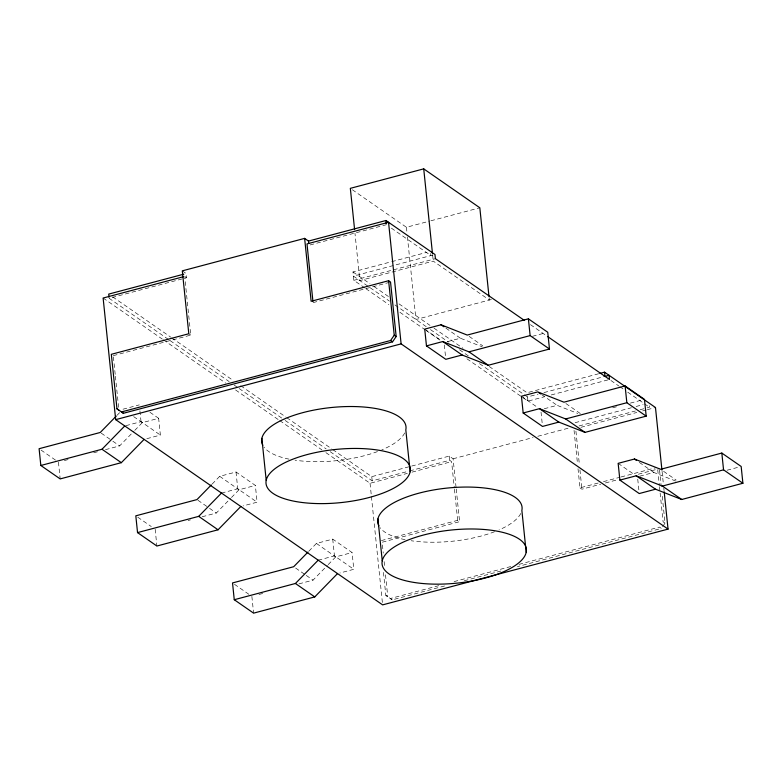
<?xml version="1.0" encoding="UTF-8"?>
<svg xmlns="http://www.w3.org/2000/svg" width="782" height="782" viewBox="0 0 782 782"><rect width="100%" height="100%" fill="white"/><g stroke="black" fill="none" stroke-linecap="round" stroke-linejoin="round"><path stroke-width="0.59" stroke-dasharray="3.91 2.93" d="M662.608 526.667L665.032 523.148L662.031 494.077M117.105 415.242L119.626 412.661M105.492 449.65L119.607 445.906L133.918 431.253M134.758 430.393L142.334 422.632L158.648 418.311L160.378 435.075L146.4 438.79M212.127 484.087L219.703 476.326L236.017 471.996L255.362 485.427L257.092 502.191L243.114 505.905M202.206 516.765L216.321 513.021L230.631 498.369M231.472 497.508L239.048 489.757L255.362 485.427M308.841 551.202L316.417 543.441L332.731 539.111L352.076 552.542L353.806 569.306L339.828 573.02M298.92 583.88L313.035 580.136L327.345 565.484M328.186 564.624L335.761 556.872L352.076 552.542M182.304 270.855L186.175 273.544L186.605 277.737L109.138 298.294L169.147 339.945M310.102 244.952L386.406 224.698M352.34 189.733L406.425 227.269L429.729 221.081M430.892 220.778L479.825 207.787M364.862 287.962L353.855 280.327L352.985 271.94L390.55 261.97M391.723 261.657L426.943 252.312M432.935 255.03L353.425 276.134L389.436 301.129M353.855 280.327L435.408 258.686M489.102 297.61L489.356 300.034L433.257 261.11L359.867 280.591L354.969 233.251M113.273 355.654L190.74 335.097L184.796 277.59M313.064 302.624L389.368 282.37M491.389 299.496L415.956 319.515L407.432 236.975M122.989 409.211L139.304 404.88M125.892 425.672L141.034 421.654L160.378 435.075M447.568 341.617L460.383 338.215L482.211 346.778M64.32 460.578L69.031 459.327M93.732 452.768L98.434 451.527M532.454 336.319L545.386 332.878M598.67 373.747L527.068 392.75L489.053 366.367M524.507 394.861L527.508 396.943L538.065 394.138M543.94 392.584L604.975 376.377M522.933 397.667L527.938 401.137L544.252 396.806M551.242 394.949L609.491 379.485M221.443 493.1L237.748 488.77L257.092 502.191M544.282 408.732L557.097 405.33L577.83 413.463M188.091 520.509L190.446 519.883M612.697 407.803L617.399 406.552M630.341 403.121L640.927 400.306M332.751 449.591L371.763 476.658L410.501 466.375M411.674 466.062L449.239 456.092L453.101 458.78L456.102 487.812M575.083 422.691L631.426 407.735M636.118 406.484L643.166 404.617M453.101 458.78L533.089 437.549M537.791 436.297L568.367 428.184M330.19 451.703L372.193 480.852L408.585 471.194M409.758 470.881L449.67 460.285L451.605 461.624L454.322 487.988M579.032 425.946L635.375 410.99M640.077 409.748L645.942 408.184M647.115 407.872L649.461 407.256L649.031 403.062M325.899 452.631L370.052 483.276L407.334 473.384M411.997 472.142L451.605 461.624M580.918 427.304L636.841 412.456M642.657 410.912L646.157 409.983M647.32 409.68L655.472 407.51M381.372 540.587L457.666 520.333L459.601 521.672L382.134 542.239L383.258 553.138M578.015 468.692L579.99 487.86L598.777 482.875M603.469 481.634L619.901 477.264M621.074 476.952L656.293 467.607M579.99 487.86L581.925 489.2L600.713 484.214M605.405 482.973L618.318 479.542M638.268 474.244L659.402 468.643M318.157 560.215L334.461 555.885L353.806 569.306M639.823 476.15L653.811 472.445L675.638 481.008M258.93 594.496L263.632 593.245M727.055 470.236L738.814 467.108M438.731 585.669L390.345 598.513L392.271 599.862L446.571 585.444M454.078 581.603L510.734 566.559M518.994 564.369L659.451 527.078L661.386 528.427L517.391 566.647M464.273 580.743L500.861 571.036M383.454 572.395L385.829 595.405L392.271 599.862M530.45 324.638L546.462 335.752M391.352 228.129L430.892 255.567L430.677 253.476M610.908 380.492L618.816 385.985M619.803 386.67L623.762 389.416M627.711 392.153L643.537 403.131M644.524 403.825L649.461 407.256M469.171 336.407L482.709 345.81M565.885 403.522L580.391 413.59M663.566 471.311L676.137 480.04M445.877 328.147L460.383 338.215M541.623 394.587L557.097 405.33M639.295 462.377L653.811 472.445M352.985 271.94L369.994 283.749M374.001 286.525L389.006 296.935M399.006 303.875L430.022 325.4M434.03 328.176L463.042 348.313M394.92 304.921L426.454 326.817M430.462 329.593L448.467 342.096M459.474 349.73L468.477 355.976M479.483 363.62L523.5 394.167M424.724 329.114L440.198 339.857M521.438 396.239L537.879 407.647M618.151 463.355L634.593 474.762M365.859 288.656L388.869 304.628M399.876 312.262L424.89 329.623M425.887 330.317L439.895 340.033M466.913 358.782L521.936 396.973M665.032 523.148L663.097 521.809L660.096 492.738M184.679 276.388L186.605 277.737M188.804 333.748L190.74 335.097M112.706 296.877L170.72 337.14M171.717 337.834L232.733 380.179M240.729 385.731L285.743 416.962M286.74 417.656L331.754 448.897M170.153 340.639L229.165 381.596M234.16 385.067L238.168 387.843M239.165 388.537L284.179 419.768M285.176 420.462L326.182 448.927M103.126 298.04L162.333 339.124M163.33 339.818L225.548 382.994M235.587 389.964L278.734 419.905M279.741 420.599L321.881 449.846M149.939 412.27L158.648 418.311M133.634 416.601L142.334 422.632M219.703 476.326L239.048 489.757M316.417 543.441L335.761 556.872M385.829 595.405L387.764 596.744L385.262 572.522M101.23 433.15L111.865 440.53M112.833 441.204L119.607 445.906M197.944 500.265L208.579 507.645M209.547 508.32L216.321 513.021M295.625 568.055L305.293 574.76M306.261 575.435L313.035 580.136M41.035 450.061L55.542 460.129M137.749 517.176L151.288 526.569M234.463 584.291L248.969 594.359M662.071 471.321L663.312 483.364M663.81 488.173L664.065 490.588M659.529 469.855L661.279 486.805M657.721 469.718L659.343 485.466M659.47 486.678L659.969 491.526M637.741 479.171L638.982 491.145M575.923 431.146L579.433 465.016M579.931 469.855L581.925 489.2M574.047 430.354L577.517 463.902M541.027 412.055L542.268 424.03M527.508 396.943L527.938 401.137M444.313 344.94L445.554 356.915M432.632 255.04L433.257 261.11M456.229 489.014L459.601 521.672M454.45 489.18L457.666 520.333M449.239 456.092L449.67 460.285M406.425 227.269L406.933 232.127M384.138 561.623L384.636 566.461M371.763 476.658L372.193 480.852M370.052 483.276L371.294 495.319M371.421 496.521L382.496 603.675M332.731 539.111L334.461 555.885M251.872 596.373L253.603 613.137M236.017 471.996L237.748 488.77M155.159 529.258L156.889 546.022M139.919 410.873L141.034 421.654M113.39 356.866L115.267 375.037M115.394 376.25L118.649 407.745M58.445 462.142L60.175 478.907M404.714 432.925A72.54 26.705 -5.9 0 1 381.792 449.885M377.481 451.585A72.54 26.705 -5.9 0 1 295.049 460.187M289.027 459.142A72.54 26.705 -5.9 0 1 263.974 447.118M520.763 513.461A72.54 26.705 -5.9 0 1 499.014 529.922M494.595 531.721A72.54 26.705 -5.9 0 1 411.107 540.733M405.086 539.678A72.54 26.705 -5.9 0 1 380.032 527.654"/><path stroke-width="1.17" d="M388.605 280.718L390.541 282.058L396.171 336.563L392.525 341.842L123.409 413.277L121.474 411.938L390.589 340.502L394.236 335.224L388.605 280.718L311.128 301.285L304.628 238.383L182.304 270.855L188.804 333.748L111.337 354.314L116.968 408.83L118.903 410.169M116.254 416.112L100.262 432.475L39.1 448.712L40.83 465.486L60.175 478.907L121.337 462.67L144.074 439.406M40.83 465.486L101.992 449.249L124.729 425.985M211.287 484.948L196.976 499.59L135.814 515.827L137.544 532.601L156.889 546.022L218.051 529.795L240.788 506.521M137.544 532.601L198.706 516.364L221.443 493.1M308 552.063L293.69 566.715L232.528 582.942L234.258 599.716L253.603 613.137L314.765 596.91L337.492 573.636M234.258 599.716L295.42 583.48L318.157 560.215M488.975 296.388L479.825 207.787L423.727 168.863L350.336 188.345L354.598 229.605M183.829 274.159L108.708 294.1L109.03 297.248M304.628 238.383L308.499 241.071L385.976 220.504L434.968 254.492L435.408 258.686L524.448 320.473M183.506 276.701L103.126 298.04L115.687 419.641L382.623 604.877L668.043 529.111L664.182 491.79M441.038 324.794L424.724 329.114L426.464 345.888L445.799 359.319L462.113 354.989L488.31 365.262L549.472 349.026L547.742 332.252L528.397 318.831L467.235 335.067L441.038 324.794L443.941 326.808M115.687 419.641L401.117 343.875L668.043 529.111M426.464 345.888L442.768 341.558L468.965 351.841L488.31 365.262M468.965 351.841L530.128 335.605L549.472 349.026M599.853 373.434L604.545 372.183L655.472 407.51L661.943 470.119M523.178 413.004L539.482 408.673L565.679 418.957L585.024 432.378L646.186 416.141L644.456 399.367L625.111 385.946L563.949 402.183L537.752 391.909L521.438 396.239L523.178 413.004L542.513 426.434L558.827 422.104L585.024 432.378M565.679 418.957L626.841 402.72L646.186 416.141M634.466 459.024L618.151 463.355L619.891 480.119L639.226 493.55L655.541 489.219L681.738 499.493L742.9 483.256L741.17 466.483L721.825 453.061L660.663 469.298L634.466 459.024L636.401 460.363M619.891 480.119L636.196 475.788L662.393 486.072L681.738 499.493M662.393 486.072L723.555 469.835L742.9 483.256M116.968 408.83L123.409 413.277M547.459 336.446L609.491 379.485L609.051 375.292L604.975 376.377L604.545 372.183M538.72 392.574L540.655 393.923M442.768 341.558L462.113 354.989M539.482 408.673L558.827 422.104M636.196 475.788L655.541 489.219M394.236 335.224L396.171 336.563M390.589 340.502L392.525 341.842M101.992 449.249L121.337 462.67M198.706 516.364L218.051 529.795M295.42 583.48L314.765 596.91M721.825 453.061L723.555 469.835M625.111 385.946L626.841 402.72M528.397 318.831L530.128 335.605M526.198 552.317A72.54 26.705 -5.9 0 0 423.277 535.093A72.54 26.705 -5.9 0 0 413.199 582.307A72.54 26.705 -5.9 0 0 526.198 552.317L521.868 510.382A72.54 26.705 -5.9 0 0 446.268 488.173A72.54 26.705 -5.9 0 0 378.869 525.807M423.727 168.863L432.505 253.827M401.117 343.875L388.546 222.274L307.003 243.916L312.937 301.422M385.976 220.504L386.298 223.652M410.149 471.771A72.54 26.705 -5.9 0 0 307.228 454.557A72.54 26.705 -5.9 0 0 297.15 501.77A72.54 26.705 -5.9 0 0 410.149 471.771L405.809 429.846A72.54 26.705 -5.9 0 0 330.209 407.637A72.54 26.705 -5.9 0 0 262.811 445.271M377.921 518.906L382.251 560.831M308.499 241.071L308.714 243.163M261.862 438.36L266.203 480.295"/></g></svg>
